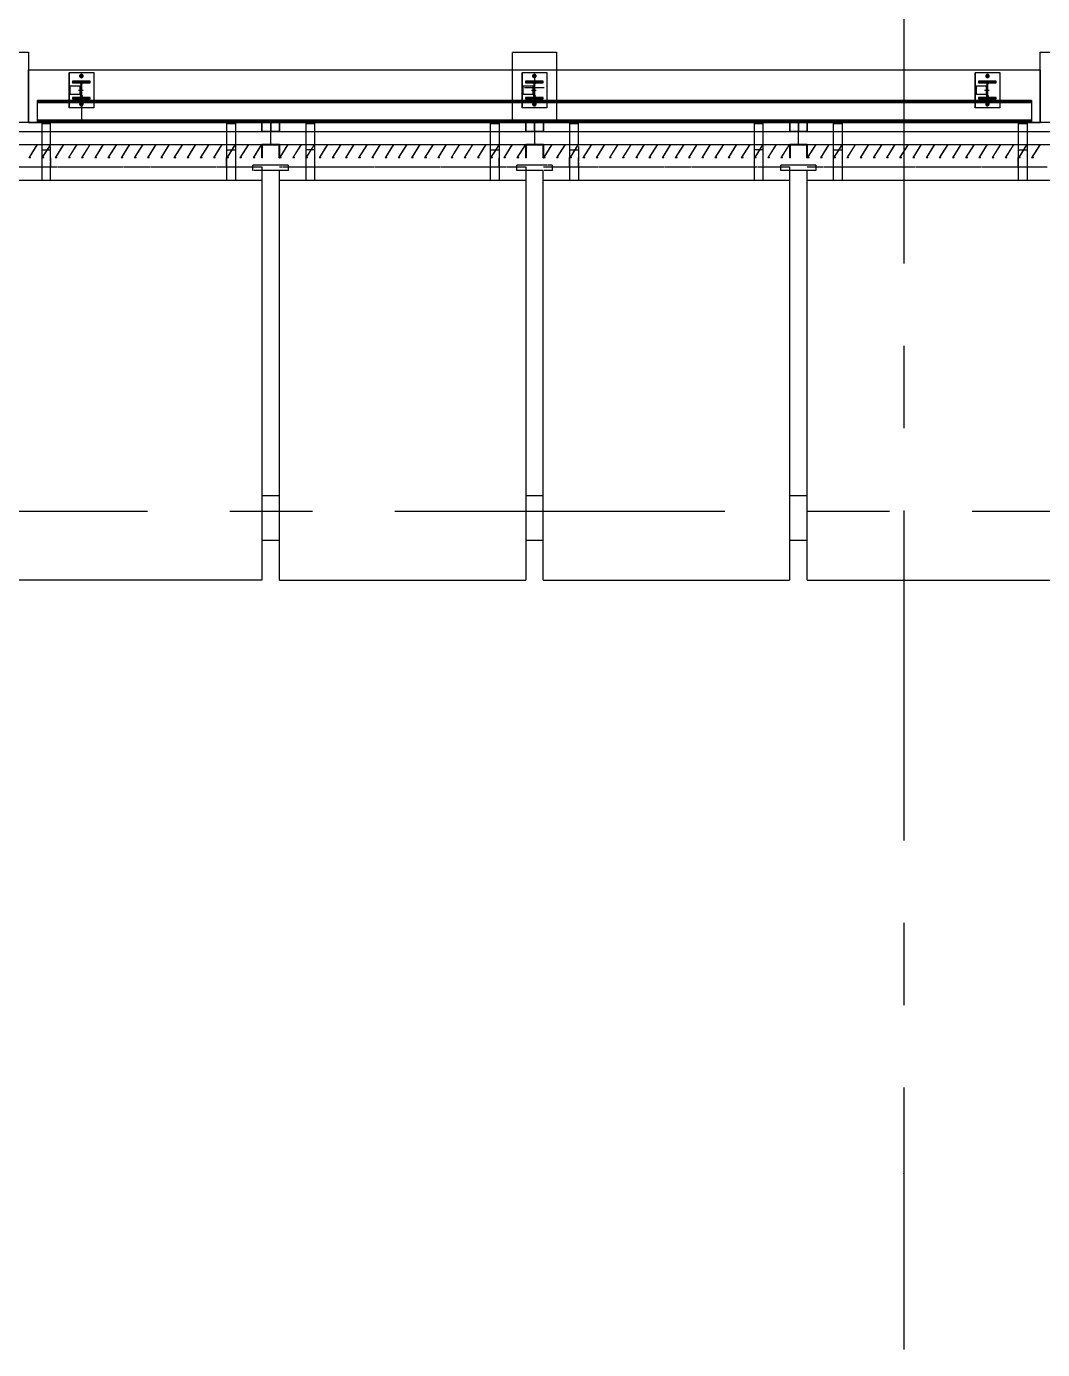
# Model space of a CAD drawing. Header units: millimetres. Extents: x 2519235 to 7246330, y 25937 to 201821.
# Drawn here: x 2536673 to 2542448, y 130340 to 137864 of the extents above; entities that cross this region are included whole.
import ezdxf
from ezdxf.enums import TextEntityAlignment as Align

# ---------------------------------------------------------------- set-up
doc = ezdxf.new("R2010")
doc.units = ezdxf.units.MM
for name, pattern in [('DXK_LINE_DOT2', [3.9198, 1.9599, -1.9599]), ('HIDDEN2', [4.7625, 3.175, -1.5875]), ('TA_GL_005.00000', [13.75, 5, -1.25, 1.25, -1.25, 5]), ('Xref-PLAN-106.940$0$HIDDEN2', [4.7625, 3.175, -1.5875])]:
    doc.linetypes.add(name, pattern=pattern)
for name, color, linetype in [('000 - 0_SYM_DWG_GRID-BUBBLE_MAIN_COLOR_1', 7, 'Continuous'), ('000 - 0_SYM_DWG_GRIDLINE_MAIN_COLOR_251', 7, 'Continuous'), ('000 - EXISTING_CANOPY_MAIN_COLOR_1', 7, 'Continuous'), ('_BOLT-M10', 7, 'Continuous'), ('_C-SC', 7, 'Continuous'), ('_Hatch', 7, 'Continuous'), ('_LOUVER-SB', 7, 'Continuous'), ('_RCW03', 7, 'Continuous'), ('A-GENM', 7, 'Continuous'), ('A-GLAZ-CURT', 7, 'Continuous'), ('Xref-PLAN-106.940$0$_C400-250', 7, 'Continuous'), ('Xref-PLAN-106.940$0$_Col-BOTTOM', 7, 'Xref-PLAN-106.940$0$HIDDEN2'), ('Xref-PLAN-106.940$0$_PP-Dim', 7, 'Continuous')]:
    doc.layers.add(name, color=color, linetype=linetype)
doc.styles.add('Arial', font='arial.ttf', dxfattribs={"height": 300})
doc.styles.add('TA', font='', dxfattribs={"height": 4.5})
doc.styles.get('TA').set_extended_font_data('Cordia New')

# ---------------------------------------------------------------- blocks, each defined once
blk = doc.blocks.new('Xref-PLAN-106.940$0$_C400-250')
at = {"color": 7}
blk.add_lwpolyline([(125, 0), (125, -400), (-125, -400), (-125, 0)], close=True, dxfattribs=at)
at = {"layer": 'Defpoints', "color": 7}
for p, q in [((0, -144.1), (0, -255.9)), ((-55.9, -200), (55.9, -200))]:
    blk.add_line(p, q, dxfattribs=at)
blk = doc.blocks.new('Xref-PLAN-106.940')
at = {"layer": 'Xref-PLAN-106.940$0$_PP-Dim', "color": 7}
for p, q in [((130644.2, 10358.4), (136394.2, 10358.4)), ((130644.2, 10058.4), (136394.2, 10058.4))]:
    blk.add_line(p, q, dxfattribs=at)
at = {"layer": 'Xref-PLAN-106.940$0$_C400-250', "color": 7}
for p in [(130519.2, 10458.4), (136519.2, 10458.4)]:
    blk.add_blockref('Xref-PLAN-106.940$0$_C400-250', p, dxfattribs=at)
at = {"layer": 'Xref-PLAN-106.940$0$_Col-BOTTOM', "color": 7}
blk.add_blockref('Xref-PLAN-106.940$0$_C400-250', (133519.2, 10458.4), dxfattribs=at)
blk = doc.blocks.new('_C-SC')
at = {"layer": '_Hatch'}
h = blk.add_hatch(dxfattribs=at)
h.set_pattern_fill('STEEL', scale=1.5)
h.set_pattern_definition([(45, (-1941.0177, -2436.031), (-3.367596, 3.367596), []), (45, (-1941.0177, -2433.6497), (-3.367596, 3.367596), [])])
h.paths.add_polyline_path([(3, 67), (3, 3, 0.414214), (13, -7), (50, -7), (50, -15), (-50, -15), (-50, -7), (-13, -7, 0.414214), (-3, 3), (-3, 67, 0.414214), (-13, 77), (-50, 77), (-50, 85), (50, 85), (50, 77), (13, 77, 0.414214)])
at = {"color": 7, "linetype": 'Continuous'}
for p, q in [((70, 135), (-70, 135)), ((-70, 135), (-70, -25)), ((70, 135), (70, -25))]:
    blk.add_line(p, q, dxfattribs=at)
at = {"color": 7, "linetype": 'DXK_LINE_DOT2'}
for p, q in [((-70, 135), (-70, -25)), ((70, 135), (-70, 135)), ((70, -25), (70, 135))]:
    blk.add_line(p, q, dxfattribs=at)
at = {"color": 7, "linetype": 'HIDDEN2'}
for p, q in [((-70, -25), (-70, -65)), ((-70, -30.1), (-70, -65)), ((-70, -65), (70, -65)), ((-70, -65), (70, -65)), ((70, -65), (70, -25)), ((70, -30.1), (70, -65))]:
    blk.add_line(p, q, dxfattribs=at)
at = {"color": 7}
blk.add_lwpolyline([(-50, 85), (50, 85), (50, 77), (13, 77, 0.414214), (3, 67), (3, 3, 0.414214), (13, -7), (50, -7), (50, -15), (-50, -15), (-50, -7), (-13, -7, 0.414214), (-3, 3), (-3, 67, 0.414214), (-13, 77), (-50, 77)], format="xyb", close=True, dxfattribs=at)
for points in [[(63, 60), (3, 60), (3, 10), (63, 10)], [(63, 60), (8, 60), (8, 10), (63, 10)]]:
    blk.add_lwpolyline(points, close=True, dxfattribs=at)
at = {"layer": '_BOLT-M10', "color": 7}
for p, q in [((-11.7, 115), (11.7, 115)), ((0, 128.1), (0, 101.9)), ((16, 35), (-10, 35)), ((3, 42), (-3, 42)), ((3, 28), (-3, 28)), ((8, 42), (3, 42)), ((8, 28), (3, 28))]:
    blk.add_line(p, q, dxfattribs=at)
blk.add_lwpolyline([(-8, 110.4), (0, 105.8), (8, 110.4), (8, 119.6), (0, 124.2), (-8, 119.6)], close=True, dxfattribs=at)
for radius in [10, 6.93]:
    blk.add_circle((0, 115), radius, dxfattribs=at)
at = {"layer": 'Defpoints', "color": 7}
for p, q in [((6.4, -6.4), (-6.4, 6.4)), ((-6.4, -6.4), (6.4, 6.4))]:
    blk.add_line(p, q, dxfattribs=at)
at = {"layer": 'Defpoints', "color": 7, "linetype": 'HIDDEN2'}
for p, q in [((-11.7, -45), (11.7, -45)), ((0, -58.1), (0, -31.9))]:
    blk.add_line(p, q, dxfattribs=at)
blk.add_lwpolyline([(-8, -40.4), (0, -35.8), (8, -40.4), (8, -49.6), (0, -54.2), (-8, -49.6)], close=True, dxfattribs=at)
for radius in [10, 6.93]:
    blk.add_circle((0, -45), radius, dxfattribs=at)
blk = doc.blocks.new('*U416')
at = {"color": 7}
for p, q in [((5400, -25), (-250, -25)), ((-250, -144.9), (-250, -25)), ((-250, -30.1), (5400, -30.1)), ((-250, -35.4), (5400, -35.4)), ((5400, -25), (5400, -144.9)), ((-250, -134.5), (5400, -134.5)), ((-250, -139.6), (5400, -139.6)), ((-250, -144.9), (5400, -144.9))]:
    blk.add_line(p, q, dxfattribs=at)
at = {"layer": 'Defpoints', "color": 7}
for p, q in [((6.4, -6.4), (-6.4, 6.4)), ((-6.4, -6.4), (6.4, 6.4)), ((0, 0), (0, -144.9))]:
    blk.add_line(p, q, dxfattribs=at)
blk = doc.blocks.new('A$C53fc0519')
at = {"layer": '000 - EXISTING_CANOPY_MAIN_COLOR_1', "color": 7}
for p, q in [((13400, -13147.9), (13450, -13147.9)), ((13400, -13147.9), (13400, -13475)), ((13400, -13153.4), (13450, -13153.4)), ((13450, -13275), (13450, -13147.9)), ((14500, -13147.9), (14450, -13147.9)), ((14450, -13147.9), (14450, -13475)), ((14450, -13153.4), (14500, -13153.4)), ((14500, -13147.9), (14500, -13475)), ((14900.2, -13147.9), (14950.2, -13147.9)), ((14900.2, -13147.9), (14900.2, -13475)), ((14900.2, -13153.4), (14950.2, -13153.4)), ((14950.2, -13147.9), (14950.2, -13475)), ((15950.2, -13147.9), (16000.2, -13147.9)), ((15950.2, -13475), (15950.2, -13147.9)), ((15950.2, -13153.4), (16000.2, -13153.4)), ((16000.2, -13147.9), (16000.2, -13475)), ((16400.2, -13147.9), (16450.2, -13147.9)), ((16400.2, -13147.9), (16400.2, -13475)), ((16400.2, -13153.4), (16450.2, -13153.4)), ((16450.2, -13275), (16450.2, -13147.9)), ((17450.2, -13147.9), (17500.2, -13147.9)), ((17450.2, -13475), (17450.2, -13147.9)), ((17450.2, -13153.4), (17500.2, -13153.4)), ((17500.2, -13475), (17500.2, -13147.9)), ((17900.2, -13147.9), (17950.2, -13147.9)), ((17900.2, -13475), (17900.2, -13147.9)), ((17900.2, -13153.4), (17950.2, -13153.4)), ((17950.2, -13475), (17950.2, -13147.9)), ((19000.2, -13147.9), (18950.2, -13147.9)), ((18950.2, -13147.9), (18950.2, -13475)), ((18950.2, -13153.4), (19000.2, -13153.4)), ((19000.2, -13147.9), (19000.2, -13475)), ((13400, -13272.9), (13450, -13272.9)), ((13400, -13302.9), (13450, -13302.9)), ((13450, -13367), (13450, -13283)), ((14450, -13272.9), (14500, -13272.9)), ((14450, -13302.9), (14500, -13302.9)), ((14900.2, -13272.9), (14950.2, -13272.9)), ((14950.2, -13302.9), (14900.2, -13302.9)), ((15950.2, -13272.9), (16000.2, -13272.9)), ((15950.2, -13302.9), (16000.2, -13302.9)), ((16400.2, -13272.9), (16450.2, -13272.9)), ((16400.2, -13302.9), (16450.2, -13302.9)), ((16450.2, -13283), (16450.2, -13367)), ((17450.2, -13272.9), (17500.2, -13272.9)), ((17500.2, -13302.9), (17450.2, -13302.9)), ((17900.2, -13272.9), (17950.2, -13272.9)), ((17900.2, -13302.9), (17950.2, -13302.9)), ((18950.2, -13272.9), (19000.2, -13272.9)), ((18950.2, -13302.9), (19000.2, -13302.9)), ((13400, -13347.1), (13400, -13400)), ((13450, -13348.3), (13450, -13400)), ((13450, -13475), (13450, -13375)), ((14450, -13400), (14450, -13347.1)), ((14500, -13348.3), (14500, -13400)), ((14621.2, -13390), (14600.2, -13390)), ((14600.2, -13420), (14600.2, -13390)), ((14650.8, -13390), (14623.6, -13390)), ((14748.8, -13390), (14652.8, -13390)), ((14771.2, -13390), (14750.8, -13390)), ((14800.2, -13390), (14773.6, -13390)), ((14800.2, -13390), (14800.2, -13420)), ((14900.2, -13347.1), (14900.2, -13400)), ((14950.2, -13347.9), (14950.2, -13400)), ((15950.2, -13400), (15950.2, -13347.1)), ((16000.2, -13400), (16000.2, -13347.9)), ((16121.2, -13390), (16100.2, -13390)), ((16100.2, -13420), (16100.2, -13390)), ((16150.8, -13390), (16123.6, -13390)), ((16248.8, -13390), (16152.8, -13390)), ((16271.2, -13390), (16250.8, -13390)), ((16300.2, -13390), (16273.6, -13390)), ((16300.2, -13390), (16300.2, -13420)), ((16400.2, -13400), (16400.2, -13347.1)), ((16450.2, -13400), (16450.2, -13347.9)), ((16450.2, -13375), (16450.2, -13475)), ((17450.2, -13400), (17450.2, -13347.1)), ((17500.2, -13400), (17500.2, -13347.9)), ((17621.2, -13390), (17600.2, -13390)), ((17600.2, -13420), (17600.2, -13390)), ((17650.8, -13390), (17623.6, -13390)), ((17748.8, -13390), (17652.8, -13390)), ((17771.2, -13390), (17750.8, -13390)), ((17800.2, -13390), (17773.6, -13390)), ((17800.2, -13390), (17800.2, -13420)), ((17900.2, -13400), (17900.2, -13347.1)), ((17950.2, -13400), (17950.2, -13347.9)), ((18950.2, -13400), (18950.2, -13347.1)), ((19000.2, -13347.9), (19000.2, -13400)), ((13267.2, -13400), (13339.9, -13400)), ((13342.2, -13400), (13414.9, -13400)), ((13417.2, -13400), (13489.9, -13400)), ((13492.2, -13400), (13564.9, -13400)), ((13567.2, -13400), (13639.9, -13400)), ((13642.2, -13400), (13714.9, -13400)), ((13717.2, -13400), (13789.9, -13400)), ((13792.2, -13400), (13864.9, -13400)), ((13867.2, -13400), (13939.9, -13400)), ((13942.2, -13400), (14014.9, -13400)), ((14017.2, -13400), (14089.9, -13400)), ((14092.2, -13400), (14164.9, -13400)), ((14167.2, -13400), (14239.9, -13400)), ((14242.2, -13400), (14314.9, -13400)), ((14317.2, -13400), (14389.9, -13400)), ((14392.2, -13400), (14464.9, -13400)), ((14467.2, -13400), (14539.9, -13400)), ((14542.2, -13400), (14614.9, -13400)), ((14602.2, -13420), (14600.2, -13420)), ((14650.9, -13420), (14604.6, -13420)), ((14617.2, -13400), (14650, -13400)), ((14650, -13400), (14650, -15750)), ((14748.8, -13420), (14652.8, -13420)), ((14750.2, -15750), (14750.2, -13422.1)), ((14750.8, -13400), (14764.9, -13400)), ((14752.2, -13420), (14750.8, -13420)), ((14800.2, -13420), (14754.6, -13420)), ((14767.2, -13400), (14839.9, -13400)), ((14842.2, -13400), (14914.9, -13400)), ((14917.2, -13400), (14989.9, -13400)), ((14992.2, -13400), (15064.9, -13400)), ((15067.2, -13400), (15139.9, -13400)), ((15142.2, -13400), (15214.9, -13400)), ((15217.2, -13400), (15289.9, -13400)), ((15292.2, -13400), (15364.9, -13400)), ((15367.2, -13400), (15439.9, -13400)), ((15442.2, -13400), (15514.9, -13400)), ((15517.2, -13400), (15589.9, -13400)), ((15592.2, -13400), (15664.9, -13400)), ((15667.2, -13400), (15739.9, -13400)), ((15742.2, -13400), (15814.9, -13400)), ((15817.2, -13400), (15889.9, -13400)), ((15892.2, -13400), (15964.9, -13400)), ((15967.2, -13400), (16039.9, -13400)), ((16042.2, -13400), (16114.9, -13400)), ((16102.2, -13420), (16100.2, -13420)), ((16150.9, -13420), (16104.6, -13420)), ((16117.2, -13400), (16150.2, -13400)), ((16150.2, -13400), (16150.2, -15750)), ((16248.8, -13420), (16152.8, -13420)), ((16250.2, -15750), (16250.2, -13422.1)), ((16250.8, -13400), (16264.9, -13400)), ((16252.2, -13420), (16250.8, -13420)), ((16300.2, -13420), (16254.6, -13420)), ((16267.2, -13400), (16339.9, -13400)), ((16342.2, -13400), (16414.9, -13400)), ((16417.2, -13400), (16489.9, -13400)), ((16492.2, -13400), (16564.9, -13400)), ((16567.2, -13400), (16639.9, -13400)), ((16642.2, -13400), (16714.9, -13400)), ((16717.2, -13400), (16789.9, -13400)), ((16792.2, -13400), (16864.9, -13400)), ((16867.2, -13400), (16939.9, -13400)), ((16942.2, -13400), (17014.9, -13400)), ((17017.2, -13400), (17089.9, -13400)), ((17092.2, -13400), (17164.9, -13400)), ((17167.2, -13400), (17239.9, -13400)), ((17242.2, -13400), (17314.9, -13400)), ((17317.2, -13400), (17389.9, -13400)), ((17392.2, -13400), (17464.9, -13400)), ((17467.2, -13400), (17539.9, -13400)), ((17542.2, -13400), (17614.9, -13400)), ((17602.2, -13420), (17600.2, -13420)), ((17650.9, -13420), (17604.6, -13420)), ((17617.2, -13400), (17650.2, -13400)), ((17650.2, -13400), (17650.2, -15750)), ((17748.8, -13420), (17652.8, -13420)), ((17750.2, -15750), (17750.2, -13422.1)), ((17750.8, -13400), (17764.9, -13400)), ((17752.2, -13420), (17750.8, -13420)), ((17800.2, -13420), (17754.6, -13420)), ((17767.2, -13400), (17839.9, -13400)), ((17842.2, -13400), (17914.9, -13400)), ((17917.2, -13400), (17989.9, -13400)), ((17992.2, -13400), (18064.9, -13400)), ((18067.2, -13400), (18139.9, -13400)), ((18142.2, -13400), (18214.9, -13400)), ((18217.2, -13400), (18289.9, -13400)), ((18292.2, -13400), (18364.9, -13400)), ((18367.2, -13400), (18439.9, -13400)), ((18442.2, -13400), (18514.9, -13400)), ((18517.2, -13400), (18589.9, -13400)), ((18592.2, -13400), (18664.9, -13400)), ((18667.2, -13400), (18739.9, -13400)), ((18742.2, -13400), (18814.9, -13400)), ((18817.2, -13400), (18889.9, -13400)), ((18892.2, -13400), (18964.9, -13400)), ((18967.2, -13400), (19039.9, -13400)), ((19042.2, -13400), (19114.9, -13400)), ((13250, -13475), (14650, -13475)), ((14750.2, -13475), (16150.2, -13475)), ((16250.2, -13475), (17650.2, -13475)), ((17750.2, -13475), (19150.2, -13475)), ((14750.2, -15270.4), (14650, -15270.4)), ((14750.2, -15270.4), (14650, -15270.4)), ((16250.2, -15270.4), (16150.2, -15270.4)), ((16250.2, -15270.4), (16150.2, -15270.4)), ((17750.2, -15270.4), (17650.2, -15270.4)), ((17750.2, -15270.4), (17650.2, -15270.4)), ((14750.2, -15525), (14650, -15525)), ((16250.2, -15525), (16150.2, -15525)), ((17750.2, -15525), (17650.2, -15525)), ((14650, -15750), (13250, -15750)), ((14750.2, -15750), (16150.2, -15750)), ((16250.2, -15750), (17650.2, -15750)), ((17750.2, -15750), (19150.2, -15750))]:
    blk.add_line(p, q, dxfattribs=at)
blk = doc.blocks.new('*U437')
at = {"layer": '000 - 0_SYM_DWG_GRIDLINE_MAIN_COLOR_251', "color": 7, "linetype": 'ByBlock', "ltscale": 5}
blk.add_line((13.33, 0), (-269.03, 0), dxfattribs=at)
at = {"layer": '000 - 0_SYM_DWG_GRIDLINE_MAIN_COLOR_251', "color": 7}
blk.add_point((-255.69, 0), dxfattribs=at)
at = {"color": 7, "style": 'TA', "flags": 1}
blk.add_attdef('LOCATION', (6, -6), '', height=4.5, rotation=270, dxfattribs=at)
at = {"layer": '000 - 0_SYM_DWG_GRID-BUBBLE_MAIN_COLOR_1', "color": 7, "style": 'Arial'}
blk.add_attdef('GRID-HEAD', text='', height=4, rotation=270, dxfattribs=at).set_placement((50, 0), align=Align.MIDDLE_CENTER)
blk = doc.blocks.new('*U439')
at = {"layer": '000 - 0_SYM_DWG_GRIDLINE_MAIN_COLOR_251', "color": 7, "linetype": 'ByBlock', "ltscale": 5}
blk.add_line((13.33, 0), (-589.33, 0), dxfattribs=at)
at = {"color": 7, "style": 'TA', "flags": 1}
blk.add_attdef('LOCATION', (6, -6), '', height=4.5, rotation=270, dxfattribs=at)
at = {"layer": '000 - 0_SYM_DWG_GRID-BUBBLE_MAIN_COLOR_1', "color": 7, "style": 'Arial'}
blk.add_attdef('GRID-HEAD', text='', height=4, rotation=180, dxfattribs=at).set_placement((50, 0), align=Align.MIDDLE_CENTER)

msp = doc.modelspace()

# ---------------------------------------------------------------- linework, layer by layer
at = {"layer": '_RCW03', "color": 7}
msp.add_lwpolyline([(2536684.939, 137617.068), (2542434.939, 137617.068), (2542434.939, 137317.068), (2536684.939, 137317.068)], close=True, dxfattribs=at)
at = {"layer": 'A-GENM', "color": 7, "lineweight": 9}
for p, q in [((2536732.204, 137190.068), (2536685.937, 137117.068)), ((2536689.569, 137119.068), (2536735.836, 137192.068)), ((2536735.836, 137192.068), (2536705.937, 137192.068)), ((2536705.937, 137192.068), (2536705.937, 137190.068)), ((2536705.937, 137190.068), (2536732.204, 137190.068)), ((2536807.204, 137190.068), (2536760.937, 137117.068)), ((2536764.569, 137119.068), (2536810.836, 137192.068)), ((2536810.836, 137192.068), (2536780.937, 137192.068)), ((2536780.937, 137192.068), (2536780.937, 137190.068)), ((2536780.937, 137190.068), (2536807.204, 137190.068)), ((2536882.204, 137190.068), (2536835.937, 137117.068)), ((2536839.569, 137119.068), (2536885.836, 137192.068)), ((2536885.836, 137192.068), (2536855.937, 137192.068)), ((2536855.937, 137192.068), (2536855.937, 137190.068)), ((2536855.937, 137190.068), (2536882.204, 137190.068)), ((2536957.204, 137190.068), (2536910.937, 137117.068)), ((2536914.569, 137119.068), (2536960.836, 137192.068)), ((2536960.836, 137192.068), (2536930.937, 137192.068)), ((2536930.937, 137192.068), (2536930.937, 137190.068)), ((2536930.937, 137190.068), (2536957.204, 137190.068)), ((2537032.204, 137190.068), (2536985.937, 137117.068)), ((2536989.569, 137119.068), (2537035.836, 137192.068)), ((2537035.836, 137192.068), (2537005.937, 137192.068)), ((2537005.937, 137192.068), (2537005.937, 137190.068)), ((2537005.937, 137190.068), (2537032.204, 137190.068)), ((2537107.204, 137190.068), (2537060.937, 137117.068)), ((2537064.569, 137119.068), (2537110.836, 137192.068)), ((2537110.836, 137192.068), (2537080.937, 137192.068)), ((2537080.937, 137192.068), (2537080.937, 137190.068)), ((2537080.937, 137190.068), (2537107.204, 137190.068)), ((2537182.204, 137190.068), (2537135.937, 137117.068)), ((2537139.569, 137119.068), (2537185.836, 137192.068)), ((2537185.836, 137192.068), (2537155.937, 137192.068)), ((2537155.937, 137192.068), (2537155.937, 137190.068)), ((2537155.937, 137190.068), (2537182.204, 137190.068)), ((2537257.204, 137190.068), (2537210.937, 137117.068)), ((2537214.569, 137119.068), (2537260.836, 137192.068)), ((2537260.836, 137192.068), (2537230.937, 137192.068)), ((2537230.937, 137192.068), (2537230.937, 137190.068)), ((2537230.937, 137190.068), (2537257.204, 137190.068)), ((2537332.204, 137190.068), (2537285.937, 137117.068)), ((2537289.569, 137119.068), (2537335.836, 137192.068)), ((2537335.836, 137192.068), (2537305.937, 137192.068)), ((2537305.937, 137192.068), (2537305.937, 137190.068)), ((2537305.937, 137190.068), (2537332.204, 137190.068)), ((2537407.204, 137190.068), (2537360.937, 137117.068)), ((2537364.569, 137119.068), (2537410.836, 137192.068)), ((2537410.836, 137192.068), (2537380.937, 137192.068)), ((2537380.937, 137192.068), (2537380.937, 137190.068)), ((2537380.937, 137190.068), (2537407.204, 137190.068)), ((2537482.204, 137190.068), (2537435.937, 137117.068)), ((2537439.569, 137119.068), (2537485.836, 137192.068)), ((2537485.836, 137192.068), (2537455.937, 137192.068)), ((2537455.937, 137192.068), (2537455.937, 137190.068)), ((2537455.937, 137190.068), (2537482.204, 137190.068)), ((2537557.204, 137190.068), (2537510.937, 137117.068)), ((2537514.569, 137119.068), (2537560.836, 137192.068)), ((2537560.836, 137192.068), (2537530.937, 137192.068)), ((2537530.937, 137192.068), (2537530.937, 137190.068)), ((2537530.937, 137190.068), (2537557.204, 137190.068)), ((2537632.204, 137190.068), (2537585.937, 137117.068)), ((2537589.569, 137119.068), (2537635.836, 137192.068)), ((2537635.836, 137192.068), (2537605.937, 137192.068)), ((2537605.937, 137192.068), (2537605.937, 137190.068)), ((2537605.937, 137190.068), (2537632.204, 137190.068)), ((2537707.204, 137190.068), (2537660.937, 137117.068)), ((2537664.569, 137119.068), (2537710.836, 137192.068)), ((2537710.836, 137192.068), (2537680.937, 137192.068)), ((2537680.937, 137192.068), (2537680.937, 137190.068)), ((2537680.937, 137190.068), (2537707.204, 137190.068)), ((2537782.204, 137190.068), (2537735.937, 137117.068)), ((2537739.569, 137119.068), (2537785.836, 137192.068)), ((2537785.836, 137192.068), (2537755.937, 137192.068)), ((2537755.937, 137192.068), (2537755.937, 137190.068)), ((2537755.937, 137190.068), (2537782.204, 137190.068)), ((2537857.204, 137190.068), (2537810.937, 137117.068)), ((2537814.569, 137119.068), (2537860.836, 137192.068)), ((2537860.836, 137192.068), (2537830.937, 137192.068)), ((2537830.937, 137192.068), (2537830.937, 137190.068)), ((2537830.937, 137190.068), (2537857.204, 137190.068)), ((2537932.204, 137190.068), (2537885.937, 137117.068)), ((2537889.569, 137119.068), (2537935.836, 137192.068)), ((2537935.836, 137192.068), (2537905.937, 137192.068)), ((2537905.937, 137192.068), (2537905.937, 137190.068)), ((2537905.937, 137190.068), (2537932.204, 137190.068)), ((2538007.204, 137190.068), (2537960.937, 137117.068)), ((2537964.569, 137119.068), (2538010.836, 137192.068)), ((2538010.836, 137192.068), (2537980.937, 137192.068)), ((2537980.937, 137192.068), (2537980.937, 137190.068)), ((2537980.937, 137190.068), (2538007.204, 137190.068)), ((2538157.204, 137190.068), (2538110.937, 137117.068)), ((2538114.569, 137119.068), (2538160.836, 137192.068)), ((2538160.836, 137192.068), (2538130.937, 137192.068)), ((2538130.937, 137192.068), (2538130.937, 137190.068)), ((2538130.937, 137190.068), (2538157.204, 137190.068)), ((2538232.204, 137190.068), (2538185.937, 137117.068)), ((2538189.569, 137119.068), (2538235.836, 137192.068)), ((2538235.836, 137192.068), (2538205.937, 137192.068)), ((2538205.937, 137192.068), (2538205.937, 137190.068)), ((2538205.937, 137190.068), (2538232.204, 137190.068)), ((2538307.204, 137190.068), (2538260.937, 137117.068)), ((2538264.569, 137119.068), (2538310.836, 137192.068)), ((2538310.836, 137192.068), (2538280.937, 137192.068)), ((2538280.937, 137192.068), (2538280.937, 137190.068)), ((2538280.937, 137190.068), (2538307.204, 137190.068)), ((2538382.204, 137190.068), (2538335.937, 137117.068)), ((2538339.569, 137119.068), (2538385.836, 137192.068)), ((2538385.836, 137192.068), (2538355.937, 137192.068)), ((2538355.937, 137192.068), (2538355.937, 137190.068)), ((2538355.937, 137190.068), (2538382.204, 137190.068)), ((2538457.204, 137190.068), (2538410.937, 137117.068)), ((2538414.569, 137119.068), (2538460.836, 137192.068)), ((2538460.836, 137192.068), (2538430.937, 137192.068)), ((2538430.937, 137192.068), (2538430.937, 137190.068)), ((2538430.937, 137190.068), (2538457.204, 137190.068)), ((2538532.204, 137190.068), (2538485.937, 137117.068)), ((2538489.569, 137119.068), (2538535.836, 137192.068)), ((2538535.836, 137192.068), (2538505.937, 137192.068)), ((2538505.937, 137192.068), (2538505.937, 137190.068)), ((2538505.937, 137190.068), (2538532.204, 137190.068)), ((2538607.204, 137190.068), (2538560.937, 137117.068)), ((2538564.569, 137119.068), (2538610.836, 137192.068)), ((2538610.836, 137192.068), (2538580.937, 137192.068)), ((2538580.937, 137192.068), (2538580.937, 137190.068)), ((2538580.937, 137190.068), (2538607.204, 137190.068)), ((2538682.204, 137190.068), (2538635.937, 137117.068)), ((2538639.569, 137119.068), (2538685.836, 137192.068)), ((2538685.836, 137192.068), (2538655.937, 137192.068)), ((2538655.937, 137192.068), (2538655.937, 137190.068)), ((2538655.937, 137190.068), (2538682.204, 137190.068)), ((2538757.204, 137190.068), (2538710.937, 137117.068)), ((2538714.569, 137119.068), (2538760.836, 137192.068)), ((2538760.836, 137192.068), (2538730.937, 137192.068)), ((2538730.937, 137192.068), (2538730.937, 137190.068)), ((2538730.937, 137190.068), (2538757.204, 137190.068)), ((2538832.204, 137190.068), (2538785.937, 137117.068)), ((2538789.569, 137119.068), (2538835.836, 137192.068)), ((2538835.836, 137192.068), (2538805.937, 137192.068)), ((2538805.937, 137192.068), (2538805.937, 137190.068)), ((2538805.937, 137190.068), (2538832.204, 137190.068)), ((2538907.204, 137190.068), (2538860.937, 137117.068)), ((2538864.569, 137119.068), (2538910.836, 137192.068)), ((2538910.836, 137192.068), (2538880.937, 137192.068)), ((2538880.937, 137192.068), (2538880.937, 137190.068)), ((2538880.937, 137190.068), (2538907.204, 137190.068)), ((2538982.204, 137190.068), (2538935.937, 137117.068)), ((2538939.569, 137119.068), (2538985.836, 137192.068)), ((2538985.836, 137192.068), (2538955.937, 137192.068)), ((2538955.937, 137192.068), (2538955.937, 137190.068)), ((2538955.937, 137190.068), (2538982.204, 137190.068)), ((2539057.204, 137190.068), (2539010.937, 137117.068)), ((2539014.569, 137119.068), (2539060.836, 137192.068)), ((2539060.836, 137192.068), (2539030.937, 137192.068)), ((2539030.937, 137192.068), (2539030.937, 137190.068)), ((2539030.937, 137190.068), (2539057.204, 137190.068)), ((2539132.204, 137190.068), (2539085.937, 137117.068)), ((2539089.569, 137119.068), (2539135.836, 137192.068)), ((2539135.836, 137192.068), (2539105.937, 137192.068)), ((2539105.937, 137192.068), (2539105.937, 137190.068)), ((2539105.937, 137190.068), (2539132.204, 137190.068)), ((2539207.204, 137190.068), (2539160.937, 137117.068)), ((2539164.569, 137119.068), (2539210.836, 137192.068)), ((2539210.836, 137192.068), (2539180.937, 137192.068)), ((2539180.937, 137192.068), (2539180.937, 137190.068)), ((2539180.937, 137190.068), (2539207.204, 137190.068)), ((2539282.204, 137190.068), (2539235.937, 137117.068)), ((2539239.569, 137119.068), (2539285.836, 137192.068)), ((2539285.836, 137192.068), (2539255.937, 137192.068)), ((2539255.937, 137192.068), (2539255.937, 137190.068)), ((2539255.937, 137190.068), (2539282.204, 137190.068)), ((2539357.204, 137190.068), (2539310.937, 137117.068)), ((2539314.569, 137119.068), (2539360.836, 137192.068)), ((2539360.836, 137192.068), (2539330.937, 137192.068)), ((2539330.937, 137192.068), (2539330.937, 137190.068)), ((2539330.937, 137190.068), (2539357.204, 137190.068)), ((2539432.204, 137190.068), (2539385.937, 137117.068)), ((2539389.569, 137119.068), (2539435.836, 137192.068)), ((2539435.836, 137192.068), (2539405.937, 137192.068)), ((2539405.937, 137192.068), (2539405.937, 137190.068)), ((2539405.937, 137190.068), (2539432.204, 137190.068)), ((2539507.204, 137190.068), (2539460.937, 137117.068)), ((2539464.569, 137119.068), (2539510.836, 137192.068)), ((2539510.836, 137192.068), (2539480.937, 137192.068)), ((2539480.937, 137192.068), (2539480.937, 137190.068)), ((2539480.937, 137190.068), (2539507.204, 137190.068)), ((2539657.204, 137190.068), (2539610.937, 137117.068)), ((2539614.569, 137119.068), (2539660.836, 137192.068)), ((2539660.836, 137192.068), (2539630.937, 137192.068)), ((2539630.937, 137192.068), (2539630.937, 137190.068)), ((2539630.937, 137190.068), (2539657.204, 137190.068)), ((2539732.204, 137190.068), (2539685.937, 137117.068)), ((2539689.569, 137119.068), (2539735.836, 137192.068)), ((2539735.836, 137192.068), (2539705.937, 137192.068)), ((2539705.937, 137192.068), (2539705.937, 137190.068)), ((2539705.937, 137190.068), (2539732.204, 137190.068)), ((2539807.204, 137190.068), (2539760.937, 137117.068)), ((2539764.569, 137119.068), (2539810.836, 137192.068)), ((2539810.836, 137192.068), (2539780.937, 137192.068)), ((2539780.937, 137192.068), (2539780.937, 137190.068)), ((2539780.937, 137190.068), (2539807.204, 137190.068)), ((2539882.204, 137190.068), (2539835.937, 137117.068)), ((2539839.569, 137119.068), (2539885.836, 137192.068)), ((2539885.836, 137192.068), (2539855.937, 137192.068)), ((2539855.937, 137192.068), (2539855.937, 137190.068)), ((2539855.937, 137190.068), (2539882.204, 137190.068)), ((2539957.204, 137190.068), (2539910.937, 137117.068)), ((2539914.569, 137119.068), (2539960.836, 137192.068)), ((2539960.836, 137192.068), (2539930.937, 137192.068)), ((2539930.937, 137192.068), (2539930.937, 137190.068)), ((2539930.937, 137190.068), (2539957.204, 137190.068)), ((2540032.204, 137190.068), (2539985.937, 137117.068)), ((2539989.569, 137119.068), (2540035.836, 137192.068)), ((2540035.836, 137192.068), (2540005.937, 137192.068)), ((2540005.937, 137192.068), (2540005.937, 137190.068)), ((2540005.937, 137190.068), (2540032.204, 137190.068)), ((2540107.204, 137190.068), (2540060.937, 137117.068)), ((2540064.569, 137119.068), (2540110.836, 137192.068)), ((2540110.836, 137192.068), (2540080.937, 137192.068)), ((2540080.937, 137192.068), (2540080.937, 137190.068)), ((2540080.937, 137190.068), (2540107.204, 137190.068)), ((2540182.204, 137190.068), (2540135.937, 137117.068)), ((2540139.569, 137119.068), (2540185.836, 137192.068)), ((2540185.836, 137192.068), (2540155.937, 137192.068)), ((2540155.937, 137192.068), (2540155.937, 137190.068)), ((2540155.937, 137190.068), (2540182.204, 137190.068)), ((2540257.204, 137190.068), (2540210.937, 137117.068)), ((2540214.569, 137119.068), (2540260.836, 137192.068)), ((2540260.836, 137192.068), (2540230.937, 137192.068)), ((2540230.937, 137192.068), (2540230.937, 137190.068)), ((2540230.937, 137190.068), (2540257.204, 137190.068)), ((2540332.204, 137190.068), (2540285.937, 137117.068)), ((2540289.569, 137119.068), (2540335.836, 137192.068)), ((2540335.836, 137192.068), (2540305.937, 137192.068)), ((2540305.937, 137192.068), (2540305.937, 137190.068)), ((2540305.937, 137190.068), (2540332.204, 137190.068)), ((2540407.204, 137190.068), (2540360.937, 137117.068)), ((2540364.569, 137119.068), (2540410.836, 137192.068)), ((2540410.836, 137192.068), (2540380.937, 137192.068)), ((2540380.937, 137192.068), (2540380.937, 137190.068)), ((2540380.937, 137190.068), (2540407.204, 137190.068)), ((2540482.204, 137190.068), (2540435.937, 137117.068)), ((2540439.569, 137119.068), (2540485.836, 137192.068)), ((2540485.836, 137192.068), (2540455.937, 137192.068)), ((2540455.937, 137192.068), (2540455.937, 137190.068)), ((2540455.937, 137190.068), (2540482.204, 137190.068)), ((2540557.204, 137190.068), (2540510.937, 137117.068)), ((2540514.569, 137119.068), (2540560.836, 137192.068)), ((2540560.836, 137192.068), (2540530.937, 137192.068)), ((2540530.937, 137192.068), (2540530.937, 137190.068)), ((2540530.937, 137190.068), (2540557.204, 137190.068)), ((2540632.204, 137190.068), (2540585.937, 137117.068)), ((2540589.569, 137119.068), (2540635.836, 137192.068)), ((2540635.836, 137192.068), (2540605.937, 137192.068)), ((2540605.937, 137192.068), (2540605.937, 137190.068)), ((2540605.937, 137190.068), (2540632.204, 137190.068)), ((2540707.204, 137190.068), (2540660.937, 137117.068)), ((2540664.569, 137119.068), (2540710.836, 137192.068)), ((2540710.836, 137192.068), (2540680.937, 137192.068)), ((2540680.937, 137192.068), (2540680.937, 137190.068)), ((2540680.937, 137190.068), (2540707.204, 137190.068)), ((2540782.204, 137190.068), (2540735.937, 137117.068)), ((2540739.569, 137119.068), (2540785.836, 137192.068)), ((2540785.836, 137192.068), (2540755.937, 137192.068)), ((2540755.937, 137192.068), (2540755.937, 137190.068)), ((2540755.937, 137190.068), (2540782.204, 137190.068)), ((2540857.204, 137190.068), (2540810.937, 137117.068)), ((2540814.569, 137119.068), (2540860.836, 137192.068)), ((2540860.836, 137192.068), (2540830.937, 137192.068)), ((2540830.937, 137192.068), (2540830.937, 137190.068)), ((2540830.937, 137190.068), (2540857.204, 137190.068)), ((2540932.204, 137190.068), (2540885.937, 137117.068)), ((2540889.569, 137119.068), (2540935.836, 137192.068)), ((2540935.836, 137192.068), (2540905.937, 137192.068)), ((2540905.937, 137192.068), (2540905.937, 137190.068)), ((2540905.937, 137190.068), (2540932.204, 137190.068)), ((2541007.204, 137190.068), (2540960.937, 137117.068)), ((2540964.569, 137119.068), (2541010.836, 137192.068)), ((2541010.836, 137192.068), (2540980.937, 137192.068)), ((2540980.937, 137192.068), (2540980.937, 137190.068)), ((2540980.937, 137190.068), (2541007.204, 137190.068)), ((2541157.204, 137190.068), (2541110.937, 137117.068)), ((2541114.569, 137119.068), (2541160.836, 137192.068)), ((2541160.836, 137192.068), (2541130.937, 137192.068)), ((2541130.937, 137192.068), (2541130.937, 137190.068)), ((2541130.937, 137190.068), (2541157.204, 137190.068)), ((2541232.204, 137190.068), (2541185.937, 137117.068)), ((2541189.569, 137119.068), (2541235.836, 137192.068)), ((2541235.836, 137192.068), (2541205.937, 137192.068)), ((2541205.937, 137192.068), (2541205.937, 137190.068)), ((2541205.937, 137190.068), (2541232.204, 137190.068)), ((2541307.204, 137190.068), (2541260.937, 137117.068)), ((2541264.569, 137119.068), (2541310.836, 137192.068)), ((2541310.836, 137192.068), (2541280.937, 137192.068)), ((2541280.937, 137192.068), (2541280.937, 137190.068)), ((2541280.937, 137190.068), (2541307.204, 137190.068)), ((2541382.204, 137190.068), (2541335.937, 137117.068)), ((2541339.569, 137119.068), (2541385.836, 137192.068)), ((2541385.836, 137192.068), (2541355.937, 137192.068)), ((2541355.937, 137192.068), (2541355.937, 137190.068)), ((2541355.937, 137190.068), (2541382.204, 137190.068)), ((2541457.204, 137190.068), (2541410.937, 137117.068)), ((2541414.569, 137119.068), (2541460.836, 137192.068)), ((2541460.836, 137192.068), (2541430.937, 137192.068)), ((2541430.937, 137192.068), (2541430.937, 137190.068)), ((2541430.937, 137190.068), (2541457.204, 137190.068)), ((2541532.204, 137190.068), (2541485.937, 137117.068)), ((2541489.569, 137119.068), (2541535.836, 137192.068)), ((2541535.836, 137192.068), (2541505.937, 137192.068)), ((2541505.937, 137192.068), (2541505.937, 137190.068)), ((2541505.937, 137190.068), (2541532.204, 137190.068)), ((2541607.204, 137190.068), (2541560.937, 137117.068)), ((2541564.569, 137119.068), (2541610.836, 137192.068)), ((2541610.836, 137192.068), (2541580.937, 137192.068)), ((2541580.937, 137192.068), (2541580.937, 137190.068)), ((2541580.937, 137190.068), (2541607.204, 137190.068)), ((2541682.204, 137190.068), (2541635.937, 137117.068)), ((2541639.569, 137119.068), (2541685.836, 137192.068)), ((2541685.836, 137192.068), (2541655.937, 137192.068)), ((2541655.937, 137192.068), (2541655.937, 137190.068)), ((2541655.937, 137190.068), (2541682.204, 137190.068)), ((2541757.204, 137190.068), (2541710.937, 137117.068)), ((2541714.569, 137119.068), (2541760.836, 137192.068)), ((2541760.836, 137192.068), (2541730.937, 137192.068)), ((2541730.937, 137192.068), (2541730.937, 137190.068)), ((2541730.937, 137190.068), (2541757.204, 137190.068)), ((2541832.204, 137190.068), (2541785.937, 137117.068)), ((2541789.569, 137119.068), (2541835.836, 137192.068)), ((2541835.836, 137192.068), (2541805.937, 137192.068)), ((2541805.937, 137192.068), (2541805.937, 137190.068)), ((2541805.937, 137190.068), (2541832.204, 137190.068)), ((2541907.204, 137190.068), (2541860.937, 137117.068)), ((2541864.569, 137119.068), (2541910.836, 137192.068)), ((2541910.836, 137192.068), (2541880.937, 137192.068)), ((2541880.937, 137192.068), (2541880.937, 137190.068)), ((2541880.937, 137190.068), (2541907.204, 137190.068)), ((2541982.204, 137190.068), (2541935.937, 137117.068)), ((2541939.569, 137119.068), (2541985.836, 137192.068)), ((2541985.836, 137192.068), (2541955.937, 137192.068)), ((2541955.937, 137192.068), (2541955.937, 137190.068)), ((2541955.937, 137190.068), (2541982.204, 137190.068)), ((2542057.204, 137190.068), (2542010.937, 137117.068)), ((2542014.569, 137119.068), (2542060.836, 137192.068)), ((2542060.836, 137192.068), (2542030.937, 137192.068)), ((2542030.937, 137192.068), (2542030.937, 137190.068)), ((2542030.937, 137190.068), (2542057.204, 137190.068)), ((2542132.204, 137190.068), (2542085.937, 137117.068)), ((2542089.569, 137119.068), (2542135.836, 137192.068)), ((2542135.836, 137192.068), (2542105.937, 137192.068)), ((2542105.937, 137192.068), (2542105.937, 137190.068)), ((2542105.937, 137190.068), (2542132.204, 137190.068)), ((2542207.204, 137190.068), (2542160.937, 137117.068)), ((2542164.569, 137119.068), (2542210.836, 137192.068)), ((2542210.836, 137192.068), (2542180.937, 137192.068)), ((2542180.937, 137192.068), (2542180.937, 137190.068)), ((2542180.937, 137190.068), (2542207.204, 137190.068)), ((2542282.204, 137190.068), (2542235.937, 137117.068)), ((2542239.569, 137119.068), (2542285.836, 137192.068)), ((2542285.836, 137192.068), (2542255.937, 137192.068)), ((2542255.937, 137192.068), (2542255.937, 137190.068)), ((2542255.937, 137190.068), (2542282.204, 137190.068)), ((2542357.204, 137190.068), (2542310.937, 137117.068)), ((2542314.569, 137119.068), (2542360.836, 137192.068)), ((2542360.836, 137192.068), (2542330.937, 137192.068)), ((2542330.937, 137192.068), (2542330.937, 137190.068)), ((2542330.937, 137190.068), (2542357.204, 137190.068)), ((2542432.204, 137190.068), (2542385.937, 137117.068)), ((2542389.569, 137119.068), (2542435.836, 137192.068)), ((2542435.836, 137192.068), (2542405.937, 137192.068)), ((2542405.937, 137192.068), (2542405.937, 137190.068)), ((2542405.937, 137190.068), (2542432.204, 137190.068)), ((2536685.937, 137117.068), (2536695.937, 137117.068)), ((2536695.937, 137119.068), (2536689.569, 137119.068)), ((2536695.937, 137117.068), (2536695.937, 137119.068)), ((2536760.937, 137117.068), (2536770.937, 137117.068)), ((2536770.937, 137119.068), (2536764.569, 137119.068)), ((2536770.937, 137117.068), (2536770.937, 137119.068)), ((2536835.937, 137117.068), (2536845.937, 137117.068)), ((2536845.937, 137119.068), (2536839.569, 137119.068)), ((2536845.937, 137117.068), (2536845.937, 137119.068)), ((2536910.937, 137117.068), (2536920.937, 137117.068)), ((2536920.937, 137119.068), (2536914.569, 137119.068)), ((2536920.937, 137117.068), (2536920.937, 137119.068)), ((2536985.937, 137117.068), (2536995.937, 137117.068)), ((2536995.937, 137119.068), (2536989.569, 137119.068)), ((2536995.937, 137117.068), (2536995.937, 137119.068)), ((2537060.937, 137117.068), (2537070.937, 137117.068)), ((2537070.937, 137119.068), (2537064.569, 137119.068)), ((2537070.937, 137117.068), (2537070.937, 137119.068)), ((2537135.937, 137117.068), (2537145.937, 137117.068)), ((2537145.937, 137119.068), (2537139.569, 137119.068)), ((2537145.937, 137117.068), (2537145.937, 137119.068)), ((2537210.937, 137117.068), (2537220.937, 137117.068)), ((2537220.937, 137119.068), (2537214.569, 137119.068)), ((2537220.937, 137117.068), (2537220.937, 137119.068)), ((2537285.937, 137117.068), (2537295.937, 137117.068)), ((2537295.937, 137119.068), (2537289.569, 137119.068)), ((2537295.937, 137117.068), (2537295.937, 137119.068)), ((2537360.937, 137117.068), (2537370.937, 137117.068)), ((2537370.937, 137119.068), (2537364.569, 137119.068)), ((2537370.937, 137117.068), (2537370.937, 137119.068)), ((2537435.937, 137117.068), (2537445.937, 137117.068)), ((2537445.937, 137119.068), (2537439.569, 137119.068)), ((2537445.937, 137117.068), (2537445.937, 137119.068)), ((2537510.937, 137117.068), (2537520.937, 137117.068)), ((2537520.937, 137119.068), (2537514.569, 137119.068)), ((2537520.937, 137117.068), (2537520.937, 137119.068)), ((2537585.937, 137117.068), (2537595.937, 137117.068)), ((2537595.937, 137119.068), (2537589.569, 137119.068)), ((2537595.937, 137117.068), (2537595.937, 137119.068)), ((2537660.937, 137117.068), (2537670.937, 137117.068)), ((2537670.937, 137119.068), (2537664.569, 137119.068)), ((2537670.937, 137117.068), (2537670.937, 137119.068)), ((2537735.937, 137117.068), (2537745.937, 137117.068)), ((2537745.937, 137119.068), (2537739.569, 137119.068)), ((2537745.937, 137117.068), (2537745.937, 137119.068)), ((2537810.937, 137117.068), (2537820.937, 137117.068)), ((2537820.937, 137119.068), (2537814.569, 137119.068)), ((2537820.937, 137117.068), (2537820.937, 137119.068)), ((2537885.937, 137117.068), (2537895.937, 137117.068)), ((2537895.937, 137119.068), (2537889.569, 137119.068)), ((2537895.937, 137117.068), (2537895.937, 137119.068)), ((2537960.937, 137117.068), (2537970.937, 137117.068)), ((2537970.937, 137119.068), (2537964.569, 137119.068)), ((2537970.937, 137117.068), (2537970.937, 137119.068)), ((2538110.937, 137117.068), (2538120.937, 137117.068)), ((2538120.937, 137119.068), (2538114.569, 137119.068)), ((2538120.937, 137117.068), (2538120.937, 137119.068)), ((2538185.937, 137117.068), (2538195.937, 137117.068)), ((2538195.937, 137119.068), (2538189.569, 137119.068)), ((2538195.937, 137117.068), (2538195.937, 137119.068)), ((2538260.937, 137117.068), (2538270.937, 137117.068)), ((2538270.937, 137119.068), (2538264.569, 137119.068)), ((2538270.937, 137117.068), (2538270.937, 137119.068)), ((2538335.937, 137117.068), (2538345.937, 137117.068)), ((2538345.937, 137119.068), (2538339.569, 137119.068)), ((2538345.937, 137117.068), (2538345.937, 137119.068)), ((2538410.937, 137117.068), (2538420.937, 137117.068)), ((2538420.937, 137119.068), (2538414.569, 137119.068)), ((2538420.937, 137117.068), (2538420.937, 137119.068)), ((2538485.937, 137117.068), (2538495.937, 137117.068)), ((2538495.937, 137119.068), (2538489.569, 137119.068)), ((2538495.937, 137117.068), (2538495.937, 137119.068)), ((2538560.937, 137117.068), (2538570.937, 137117.068)), ((2538570.937, 137119.068), (2538564.569, 137119.068)), ((2538570.937, 137117.068), (2538570.937, 137119.068)), ((2538635.937, 137117.068), (2538645.937, 137117.068)), ((2538645.937, 137119.068), (2538639.569, 137119.068)), ((2538645.937, 137117.068), (2538645.937, 137119.068)), ((2538710.937, 137117.068), (2538720.937, 137117.068)), ((2538720.937, 137119.068), (2538714.569, 137119.068)), ((2538720.937, 137117.068), (2538720.937, 137119.068)), ((2538785.937, 137117.068), (2538795.937, 137117.068)), ((2538795.937, 137119.068), (2538789.569, 137119.068)), ((2538795.937, 137117.068), (2538795.937, 137119.068)), ((2538860.937, 137117.068), (2538870.937, 137117.068)), ((2538870.937, 137119.068), (2538864.569, 137119.068)), ((2538870.937, 137117.068), (2538870.937, 137119.068)), ((2538935.937, 137117.068), (2538945.937, 137117.068)), ((2538945.937, 137119.068), (2538939.569, 137119.068)), ((2538945.937, 137117.068), (2538945.937, 137119.068)), ((2539010.937, 137117.068), (2539020.937, 137117.068)), ((2539020.937, 137119.068), (2539014.569, 137119.068)), ((2539020.937, 137117.068), (2539020.937, 137119.068)), ((2539085.937, 137117.068), (2539095.937, 137117.068)), ((2539095.937, 137119.068), (2539089.569, 137119.068)), ((2539095.937, 137117.068), (2539095.937, 137119.068)), ((2539160.937, 137117.068), (2539170.937, 137117.068)), ((2539170.937, 137119.068), (2539164.569, 137119.068)), ((2539170.937, 137117.068), (2539170.937, 137119.068)), ((2539235.937, 137117.068), (2539245.937, 137117.068)), ((2539245.937, 137119.068), (2539239.569, 137119.068)), ((2539245.937, 137117.068), (2539245.937, 137119.068)), ((2539310.937, 137117.068), (2539320.937, 137117.068)), ((2539320.937, 137119.068), (2539314.569, 137119.068)), ((2539320.937, 137117.068), (2539320.937, 137119.068)), ((2539385.937, 137117.068), (2539395.937, 137117.068)), ((2539395.937, 137119.068), (2539389.569, 137119.068)), ((2539395.937, 137117.068), (2539395.937, 137119.068)), ((2539460.937, 137117.068), (2539470.937, 137117.068)), ((2539470.937, 137119.068), (2539464.569, 137119.068)), ((2539470.937, 137117.068), (2539470.937, 137119.068)), ((2539610.937, 137117.068), (2539620.937, 137117.068)), ((2539620.937, 137119.068), (2539614.569, 137119.068)), ((2539620.937, 137117.068), (2539620.937, 137119.068)), ((2539685.937, 137117.068), (2539695.937, 137117.068)), ((2539695.937, 137119.068), (2539689.569, 137119.068)), ((2539695.937, 137117.068), (2539695.937, 137119.068)), ((2539760.937, 137117.068), (2539770.937, 137117.068)), ((2539770.937, 137119.068), (2539764.569, 137119.068)), ((2539770.937, 137117.068), (2539770.937, 137119.068)), ((2539835.937, 137117.068), (2539845.937, 137117.068)), ((2539845.937, 137119.068), (2539839.569, 137119.068)), ((2539845.937, 137117.068), (2539845.937, 137119.068)), ((2539910.937, 137117.068), (2539920.937, 137117.068)), ((2539920.937, 137119.068), (2539914.569, 137119.068)), ((2539920.937, 137117.068), (2539920.937, 137119.068)), ((2539985.937, 137117.068), (2539995.937, 137117.068)), ((2539995.937, 137119.068), (2539989.569, 137119.068)), ((2539995.937, 137117.068), (2539995.937, 137119.068)), ((2540060.937, 137117.068), (2540070.937, 137117.068)), ((2540070.937, 137119.068), (2540064.569, 137119.068)), ((2540070.937, 137117.068), (2540070.937, 137119.068)), ((2540135.937, 137117.068), (2540145.937, 137117.068)), ((2540145.937, 137119.068), (2540139.569, 137119.068)), ((2540145.937, 137117.068), (2540145.937, 137119.068)), ((2540210.937, 137117.068), (2540220.937, 137117.068)), ((2540220.937, 137119.068), (2540214.569, 137119.068)), ((2540220.937, 137117.068), (2540220.937, 137119.068)), ((2540285.937, 137117.068), (2540295.937, 137117.068)), ((2540295.937, 137119.068), (2540289.569, 137119.068)), ((2540295.937, 137117.068), (2540295.937, 137119.068)), ((2540360.937, 137117.068), (2540370.937, 137117.068)), ((2540370.937, 137119.068), (2540364.569, 137119.068)), ((2540370.937, 137117.068), (2540370.937, 137119.068)), ((2540435.937, 137117.068), (2540445.937, 137117.068)), ((2540445.937, 137119.068), (2540439.569, 137119.068)), ((2540445.937, 137117.068), (2540445.937, 137119.068)), ((2540510.937, 137117.068), (2540520.937, 137117.068)), ((2540520.937, 137119.068), (2540514.569, 137119.068)), ((2540520.937, 137117.068), (2540520.937, 137119.068)), ((2540585.937, 137117.068), (2540595.937, 137117.068)), ((2540595.937, 137119.068), (2540589.569, 137119.068)), ((2540595.937, 137117.068), (2540595.937, 137119.068)), ((2540660.937, 137117.068), (2540670.937, 137117.068)), ((2540670.937, 137119.068), (2540664.569, 137119.068)), ((2540670.937, 137117.068), (2540670.937, 137119.068)), ((2540735.937, 137117.068), (2540745.937, 137117.068)), ((2540745.937, 137119.068), (2540739.569, 137119.068)), ((2540745.937, 137117.068), (2540745.937, 137119.068)), ((2540810.937, 137117.068), (2540820.937, 137117.068)), ((2540820.937, 137119.068), (2540814.569, 137119.068)), ((2540820.937, 137117.068), (2540820.937, 137119.068)), ((2540885.937, 137117.068), (2540895.937, 137117.068)), ((2540895.937, 137119.068), (2540889.569, 137119.068)), ((2540895.937, 137117.068), (2540895.937, 137119.068)), ((2540960.937, 137117.068), (2540970.937, 137117.068)), ((2540970.937, 137119.068), (2540964.569, 137119.068)), ((2540970.937, 137117.068), (2540970.937, 137119.068)), ((2541110.937, 137117.068), (2541120.937, 137117.068)), ((2541120.937, 137119.068), (2541114.569, 137119.068)), ((2541120.937, 137117.068), (2541120.937, 137119.068)), ((2541185.937, 137117.068), (2541195.937, 137117.068)), ((2541195.937, 137119.068), (2541189.569, 137119.068)), ((2541195.937, 137117.068), (2541195.937, 137119.068)), ((2541260.937, 137117.068), (2541270.937, 137117.068)), ((2541270.937, 137119.068), (2541264.569, 137119.068)), ((2541270.937, 137117.068), (2541270.937, 137119.068)), ((2541335.937, 137117.068), (2541345.937, 137117.068)), ((2541345.937, 137119.068), (2541339.569, 137119.068)), ((2541345.937, 137117.068), (2541345.937, 137119.068)), ((2541410.937, 137117.068), (2541420.937, 137117.068)), ((2541420.937, 137119.068), (2541414.569, 137119.068)), ((2541420.937, 137117.068), (2541420.937, 137119.068)), ((2541485.937, 137117.068), (2541495.937, 137117.068)), ((2541495.937, 137119.068), (2541489.569, 137119.068)), ((2541495.937, 137117.068), (2541495.937, 137119.068)), ((2541560.937, 137117.068), (2541570.937, 137117.068)), ((2541570.937, 137119.068), (2541564.569, 137119.068)), ((2541570.937, 137117.068), (2541570.937, 137119.068)), ((2541635.937, 137117.068), (2541645.937, 137117.068)), ((2541645.937, 137119.068), (2541639.569, 137119.068)), ((2541645.937, 137117.068), (2541645.937, 137119.068)), ((2541710.937, 137117.068), (2541720.937, 137117.068)), ((2541720.937, 137119.068), (2541714.569, 137119.068)), ((2541720.937, 137117.068), (2541720.937, 137119.068)), ((2541785.937, 137117.068), (2541795.937, 137117.068)), ((2541795.937, 137119.068), (2541789.569, 137119.068)), ((2541795.937, 137117.068), (2541795.937, 137119.068)), ((2541860.937, 137117.068), (2541870.937, 137117.068)), ((2541870.937, 137119.068), (2541864.569, 137119.068)), ((2541870.937, 137117.068), (2541870.937, 137119.068)), ((2541935.937, 137117.068), (2541945.937, 137117.068)), ((2541945.937, 137119.068), (2541939.569, 137119.068)), ((2541945.937, 137117.068), (2541945.937, 137119.068)), ((2542010.937, 137117.068), (2542020.937, 137117.068)), ((2542020.937, 137119.068), (2542014.569, 137119.068)), ((2542020.937, 137117.068), (2542020.937, 137119.068)), ((2542085.937, 137117.068), (2542095.937, 137117.068)), ((2542095.937, 137119.068), (2542089.569, 137119.068)), ((2542095.937, 137117.068), (2542095.937, 137119.068)), ((2542160.937, 137117.068), (2542170.937, 137117.068)), ((2542170.937, 137119.068), (2542164.569, 137119.068)), ((2542170.937, 137117.068), (2542170.937, 137119.068)), ((2542235.937, 137117.068), (2542245.937, 137117.068)), ((2542245.937, 137119.068), (2542239.569, 137119.068)), ((2542245.937, 137117.068), (2542245.937, 137119.068)), ((2542310.937, 137117.068), (2542320.937, 137117.068)), ((2542320.937, 137119.068), (2542314.569, 137119.068)), ((2542320.937, 137117.068), (2542320.937, 137119.068)), ((2542385.937, 137117.068), (2542395.937, 137117.068)), ((2542395.937, 137119.068), (2542389.569, 137119.068)), ((2542395.937, 137117.068), (2542395.937, 137119.068))]:
    msp.add_line(p, q, dxfattribs=at)
at = {"layer": 'A-GLAZ-CURT', "color": 7, "lineweight": 35}
for p, q in [((2538110.937, 137317.068), (2538010.937, 137317.068)), ((2538010.937, 137317.068), (2538010.937, 137267.068)), ((2538060.937, 137317.068), (2538060.937, 137267.068)), ((2538110.937, 137267.068), (2538110.937, 137317.068)), ((2539610.937, 137317.068), (2539510.937, 137317.068)), ((2539510.937, 137317.068), (2539510.937, 137267.068)), ((2539560.937, 137267.068), (2539560.937, 137317.068)), ((2539610.937, 137267.068), (2539610.937, 137317.068)), ((2541110.937, 137317.068), (2541010.937, 137317.068)), ((2541010.937, 137317.068), (2541010.937, 137267.068)), ((2541060.937, 137317.068), (2541060.937, 137267.068)), ((2541110.937, 137267.068), (2541110.937, 137317.068)), ((2538010.937, 137267.068), (2538110.937, 137267.068)), ((2539510.937, 137267.068), (2539610.937, 137267.068)), ((2541010.937, 137267.068), (2541110.937, 137267.068)), ((2538110.937, 137192.068), (2538010.937, 137192.068)), ((2538010.937, 137192.068), (2538010.937, 137117.068)), ((2538012.937, 137117.068), (2538012.937, 137190.068)), ((2538012.937, 137190.068), (2538108.937, 137190.068)), ((2538060.937, 137190.068), (2538060.937, 137192.068)), ((2538108.937, 137190.068), (2538108.937, 137117.068)), ((2538110.937, 137117.068), (2538110.937, 137192.068)), ((2539610.937, 137192.068), (2539510.937, 137192.068)), ((2539510.937, 137192.068), (2539510.937, 137117.068)), ((2539512.937, 137117.068), (2539512.937, 137190.068)), ((2539512.937, 137190.068), (2539608.937, 137190.068)), ((2539560.937, 137190.068), (2539560.937, 137192.068)), ((2539608.937, 137190.068), (2539608.937, 137117.068)), ((2539610.937, 137117.068), (2539610.937, 137192.068)), ((2541110.937, 137192.068), (2541010.937, 137192.068)), ((2541010.937, 137192.068), (2541010.937, 137117.068)), ((2541012.937, 137117.068), (2541012.937, 137190.068)), ((2541012.937, 137190.068), (2541108.937, 137190.068)), ((2541060.937, 137192.068), (2541060.937, 137190.068)), ((2541108.937, 137190.068), (2541108.937, 137117.068)), ((2541110.937, 137117.068), (2541110.937, 137192.068)), ((2538010.937, 137117.068), (2538012.937, 137117.068)), ((2538108.937, 137117.068), (2538110.937, 137117.068)), ((2539510.937, 137117.068), (2539512.937, 137117.068)), ((2539608.937, 137117.068), (2539610.937, 137117.068)), ((2541010.937, 137117.068), (2541012.937, 137117.068)), ((2541108.937, 137117.068), (2541110.937, 137117.068))]:
    msp.add_line(p, q, dxfattribs=at)
at = {"layer": 'A-GLAZ-CURT', "color": 7}
for p, q in [((2533560.937, 137267.068), (2551510.105, 137267.068)), ((2538060.937, 137192.068), (2538060.937, 137267.068)), ((2539560.937, 137267.068), (2539560.937, 137192.068)), ((2541060.937, 137192.068), (2541060.937, 137267.068)), ((2533560.937, 137192.068), (2551560.937, 137192.068))]:
    msp.add_line(p, q, dxfattribs=at)

# ---------------------------------------------------------------- block references
at = {"color": 7}
for name, p in [('Xref-PLAN-106.940', (2406040.759, 127258.673)), ('A$C53fc0519', (2523360.096, 150464.925))]:
    msp.add_blockref(name, p, dxfattribs=at)
at = {"layer": '000 - 0_SYM_DWG_GRIDLINE_MAIN_COLOR_251', "color": 7, "linetype": 'TA_GL_005.00000'}
for name, p, xscale, yscale, zscale, rotation in [('*U437', (2541660.096, 150517.068), 75.00000000000003, 75.00000000000003, 75.00000000000003, 90), ('*U439', (2523360.096, 135107.068), 75, 75, 75, 180)]:
    msp.add_blockref(name, p, dxfattribs=dict(at, xscale=xscale, yscale=yscale, zscale=zscale, rotation=rotation))
at = {"layer": '_C-SC', "color": 7, "xscale": -1}
for p in [(2536984.939, 137467.068), (2539559.939, 137467.068), (2542134.939, 137467.068)]:
    msp.add_blockref('_C-SC', p, dxfattribs=at)
at = {"layer": '_LOUVER-SB', "color": 7}
msp.add_blockref('*U416', (2536984.939, 137467.068), dxfattribs=at)

doc.saveas('drawing.dxf')
